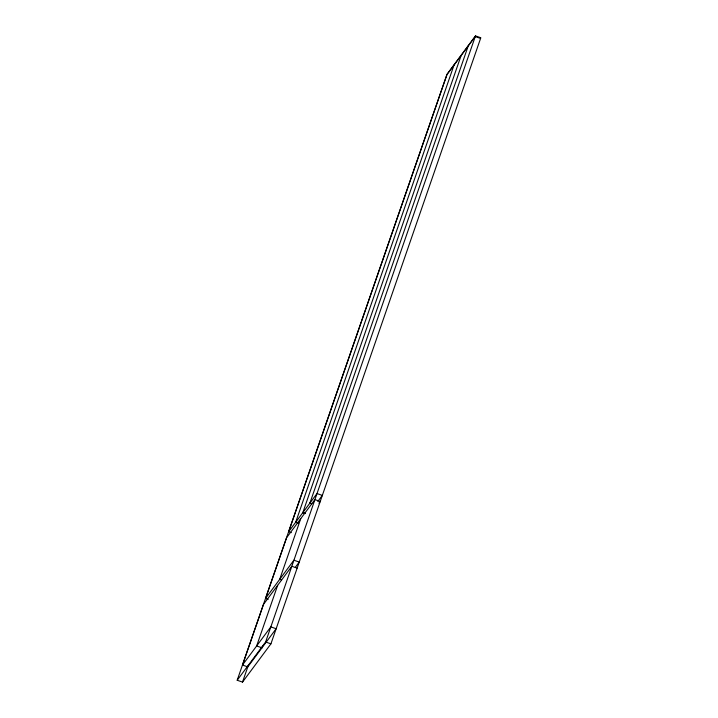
<?xml version="1.0" encoding="UTF-8"?>
<svg xmlns="http://www.w3.org/2000/svg" width="718" height="718" viewBox="0 0 718 718"><rect width="100%" height="100%" fill="white"/><g stroke="black" fill="none" stroke-linecap="round" stroke-linejoin="round"><path stroke-width="1.08" d="M237.191 680.242L447.072 74.16L475.487 35.9L480.809 37.758L270.928 643.84L242.513 682.1L237.191 680.242L265.615 641.982L475.487 35.9M242.478 665.039L270.821 626.877L276.143 628.744L247.8 666.896L242.478 665.039L263.47 604.43L291.804 566.269L297.126 568.135M268.227 599.297L265.561 598.372L286.554 537.764L314.897 499.602L320.21 501.46L318.927 503.192M291.311 532.63L288.654 531.697L446.901 74.717L475.235 36.555L480.557 38.413M453.991 65.158L295.708 522.201L298.365 523.126L295.744 522.148M242.513 682.1L248.518 664.805M277.66 585.323L256.631 645.985L261.989 647.789M300.743 518.656L279.715 579.318L281.528 579.884M461.091 55.609L302.808 512.643L305.464 513.576M468.181 46.06L309.898 503.094L311.675 503.713M261.953 647.842L262.716 645.706M288.654 531.697L316.997 493.544L322.31 495.402L317.823 501.451M265.561 598.372L293.904 560.211L299.226 562.068L295.367 567.265M309.934 503.04L311.711 503.668M302.843 512.598L305.5 513.523M265.615 641.982L270.928 643.84"/></g></svg>
